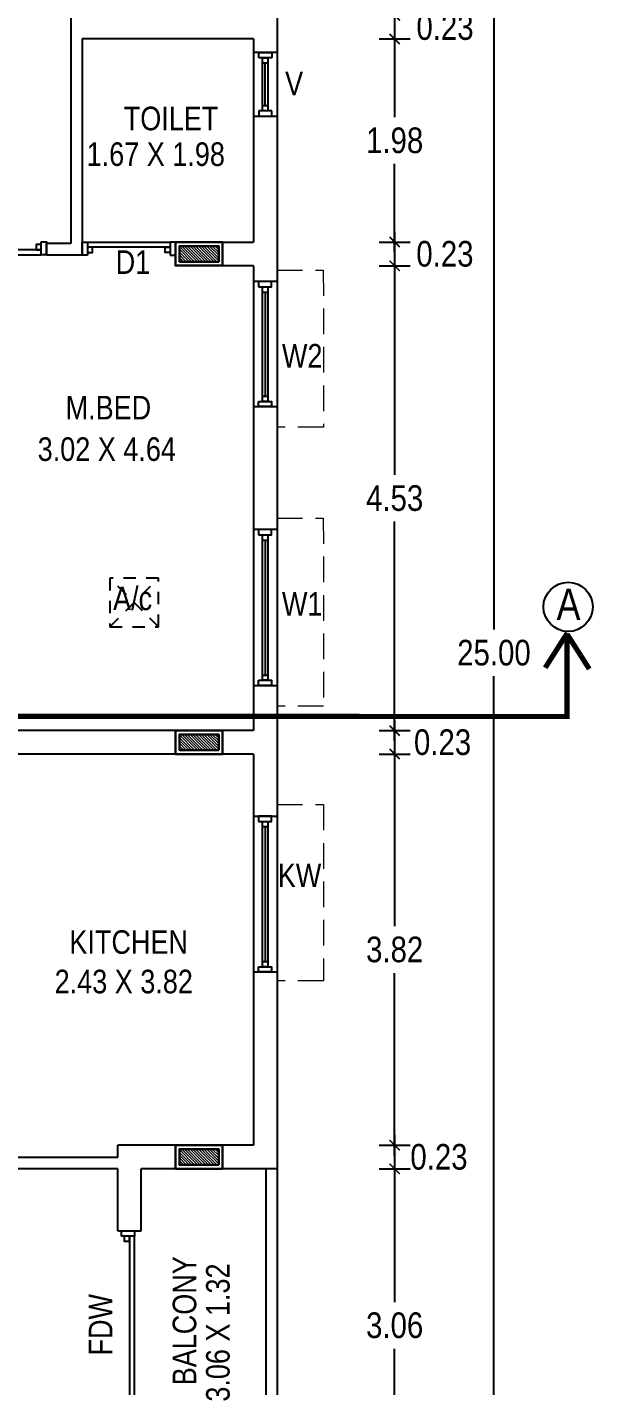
# Model space of a CAD drawing. Header units: metres. Extents: x 826 to 1433, y -826 to -586.
# Drawn here: x 1292.5 to 1298.02, y -811.15 to -797.89 of the extents above; entities that cross this region are included whole.
import ezdxf

# ---------------------------------------------------------------- set-up
doc = ezdxf.new("R2010")
doc.units = ezdxf.units.M
for name, pattern in [('ACAD_ISO02W100', [15, 12, -3]), ('CENTER', [2, 1.25, -0.25, 0.25, -0.25]), ('HIDDEN', [0.375, 0.25, -0.125])]:
    doc.linetypes.add(name, pattern=pattern)
doc.layers.add('A-Glaz', color=92, linetype='Continuous')
doc.layers.add('text', color=7, linetype='Continuous', lineweight=25)
doc.styles.get("Standard").update_dxf_attribs({"font": 'swissck.ttf'})
doc.styles.add('STYLE1', font='swissck.ttf', dxfattribs={"height": 0.3})
doc.styles.add('style5', font='swissck.ttf', dxfattribs={"height": 0.25})
doc.dimstyles.new('site plan', dxfattribs={"dimscale": 0, "dimtxt": 0.25, "dimasz": 0.1, "dimexe": 0.15, "dimexo": 0.5, "dimgap": 0.1, "dimtad": 0, "dimtih": 1, "dimtoh": 1, "dimzin": 0, "dimdsep": 46, "dimtxsty": 'style5', "dimblk": 'ARCHTICK', "dimcen": 0.09375, "dimdle": 0.1, "dimadec": 0, "dimazin": 0, "dimtfac": 1, "dimtofl": 0, "dimtmove": 2, "dimatfit": 3, "dimfxl": 0, "dimtolj": 1, "dimtzin": 0, "dimarcsym": 0})

# ---------------------------------------------------------------- blocks, each defined once
blk = doc.blocks.new('W1')
at = {"ltscale": 3, "extrusion": (2e-16, 1, 0)}
for p, q in [((738.52, -750.918), (738.292, -750.918)), ((738.38, -751.021), (738.431, -751.021)), ((738.38, -752.336), (738.431, -752.336)), ((738.292, -752.438), (738.52, -752.438))]:
    blk.add_line(p, q, dxfattribs=at)
at = {"ltscale": 3, "extrusion": (-1, 2e-16, 0)}
blk.add_line((738.405, -751.021), (738.405, -752.336), dxfattribs=at)
at = {"ltscale": 3}
for points in [[(738.341, -750.969), (738.469, -750.969), (738.469, -750.918), (738.341, -750.918)], [(738.38, -750.969), (738.431, -750.969), (738.431, -752.387), (738.38, -752.387)], [(738.341, -752.387), (738.469, -752.387), (738.469, -752.438), (738.341, -752.438)]]:
    blk.add_lwpolyline(points, close=True, dxfattribs=at)
blk = doc.blocks.new('D00R 1')
for points in [[(747.841, -749.097), (747.841, -749.046), (747.968, -749.046), (747.968, -749.097)], [(747.866, -749.097), (747.866, -749.148), (747.917, -749.148), (747.917, -749.097)], [(747.866, -749.905), (747.866, -749.855), (747.917, -749.855), (747.917, -749.905)], [(747.841, -749.905), (747.841, -749.956), (747.968, -749.956), (747.968, -749.905)]]:
    blk.add_lwpolyline(points, close=True)
blk.add_lwpolyline([(747.968, -749.956), (747.968, -749.097), (747.917, -749.097), (747.917, -749.905)])
blk = doc.blocks.new('FDW')
for points in [[(750.172, -729.344), (750.172, -729.293), (750.299, -729.293), (750.299, -729.344)], [(750.197, -729.344), (750.197, -729.395), (750.248, -729.395), (750.248, -729.344)], [(750.172, -731.062), (750.172, -731.113), (750.299, -731.113), (750.299, -731.062)], [(750.197, -731.062), (750.197, -731.011), (750.248, -731.011), (750.248, -731.062)], [(750.197, -731.062), (750.197, -731.011), (750.248, -731.011), (750.248, -731.062)]]:
    blk.add_lwpolyline(points, close=True)
at = {"ltscale": 3}
blk.add_lwpolyline([(750.248, -731.062), (750.299, -731.062), (750.299, -729.344), (750.248, -729.344)], close=True, dxfattribs=at)
blk = doc.blocks.new('_ArchTick')
at = {"color": 0, "lineweight": 0, "const_width": 0.15}
blk.add_lwpolyline([(-0.5, -0.5), (0.5, 0.5)], dxfattribs=at)
blk = doc.blocks.new('*D153')
at = {"color": 0, "lineweight": -2, "ltscale": 3}
for p, q in [((1297.052, -792.031), (1297.052, -803.769)), ((1296.902, -792.131), (1297.202, -792.131)), ((1297.052, -817.231), (1297.052, -804.227)), ((1296.902, -817.131), (1297.202, -817.131))]:
    blk.add_line(p, q, dxfattribs=at)
at = {"layer": 'DEFPOINTS', "color": 0, "ltscale": 3}
for p in [(1294.947, -792.131), (1294.947, -817.131), (1297.052, -817.131)]:
    blk.add_point(p, dxfattribs=at)
at = {"color": 0, "lineweight": -2, "ltscale": 3, "xscale": 0.1, "yscale": 0.1, "zscale": 0.1}
for p, rotation in [((1297.052, -792.131), 90), ((1297.052, -817.131), 270)]:
    blk.add_blockref('_ArchTick', p, dxfattribs=dict(at, rotation=rotation))
at = {"color": 0, "ltscale": 3, "insert": (1297.052, -803.998), "char_height": 0.25, "attachment_point": 5, "style": 'style5'}
blk.add_mtext('\\A1;25.00', dxfattribs=at)
blk = doc.blocks.new('*D168')
at = {"color": 0, "lineweight": -2, "ltscale": 3}
for p, q in [((1284.597, -818.838), (1284.597, -819.138)), ((1294.937, -818.838), (1294.937, -819.138)), ((1284.497, -818.988), (1289.282, -818.988)), ((1295.037, -818.988), (1290.252, -818.988))]:
    blk.add_line(p, q, dxfattribs=at)
at = {"layer": 'DEFPOINTS', "color": 0, "ltscale": 3}
for p in [(1294.937, -794.629), (1284.597, -815.813), (1294.937, -818.988)]:
    blk.add_point(p, dxfattribs=at)
at = {"color": 0, "lineweight": -2, "ltscale": 3, "xscale": 0.1, "yscale": 0.1, "zscale": 0.1, "rotation": 180}
blk.add_blockref('_ArchTick', (1284.597, -818.988), dxfattribs=at)
at = {"color": 0, "lineweight": -2, "ltscale": 3, "xscale": 0.1, "yscale": 0.1, "zscale": 0.1}
blk.add_blockref('_ArchTick', (1294.937, -818.988), dxfattribs=at)
at = {"color": 0, "ltscale": 3, "insert": (1289.767, -818.988), "char_height": 0.25, "attachment_point": 5, "style": 'style5'}
blk.add_mtext('\\A1;10.34', dxfattribs=at)
blk = doc.blocks.new('*D190')
at = {"color": 0, "lineweight": -2, "ltscale": 3}
for p, q in [((1296.084, -797.68), (1296.084, -798.11)), ((1295.934, -797.78), (1296.234, -797.78)), ((1295.934, -798.01), (1296.234, -798.01))]:
    blk.add_line(p, q, dxfattribs=at)
at = {"layer": 'DEFPOINTS', "color": 0, "ltscale": 3}
for p in [(1294.827, -797.78), (1294.707, -798.01), (1296.084, -798.01)]:
    blk.add_point(p, dxfattribs=at)
at = {"color": 0, "lineweight": -2, "ltscale": 3, "xscale": 0.1, "yscale": 0.1, "zscale": 0.1}
for p, rotation in [((1296.084, -797.78), 90), ((1296.084, -798.01), 270)]:
    blk.add_blockref('_ArchTick', p, dxfattribs=dict(at, rotation=rotation))
at = {"color": 0, "ltscale": 3, "insert": (1296.575, -797.895), "char_height": 0.25, "attachment_point": 5, "style": 'style5'}
blk.add_mtext('\\A1;0.23', dxfattribs=at)
blk = doc.blocks.new('*D191')
at = {"color": 0, "lineweight": -2, "ltscale": 3}
for p, q in [((1295.934, -798.01), (1296.234, -798.01)), ((1296.084, -797.91), (1296.084, -798.772)), ((1296.084, -800.091), (1296.084, -799.229)), ((1295.934, -799.991), (1296.234, -799.991))]:
    blk.add_line(p, q, dxfattribs=at)
at = {"layer": 'DEFPOINTS', "color": 0, "ltscale": 3}
for p in [(1294.707, -798.01), (1294.707, -799.991), (1296.084, -799.991)]:
    blk.add_point(p, dxfattribs=at)
at = {"color": 0, "lineweight": -2, "ltscale": 3, "xscale": 0.1, "yscale": 0.1, "zscale": 0.1}
for p, rotation in [((1296.084, -798.01), 90), ((1296.084, -799.991), 270)]:
    blk.add_blockref('_ArchTick', p, dxfattribs=dict(at, rotation=rotation))
at = {"color": 0, "ltscale": 3, "insert": (1296.084, -799), "char_height": 0.25, "attachment_point": 5, "style": 'style5'}
blk.add_mtext('\\A1;1.98', dxfattribs=at)
blk = doc.blocks.new('*D192')
at = {"color": 0, "lineweight": -2, "ltscale": 3}
for p, q in [((1295.934, -799.991), (1296.234, -799.991)), ((1296.084, -799.891), (1296.084, -800.323)), ((1295.934, -800.223), (1296.234, -800.223))]:
    blk.add_line(p, q, dxfattribs=at)
at = {"layer": 'DEFPOINTS', "color": 0, "ltscale": 3}
for p in [(1294.707, -799.991), (1294.707, -800.223), (1296.084, -800.223)]:
    blk.add_point(p, dxfattribs=at)
at = {"color": 0, "lineweight": -2, "ltscale": 3, "xscale": 0.1, "yscale": 0.1, "zscale": 0.1}
for p, rotation in [((1296.084, -799.991), 90), ((1296.084, -800.223), 270)]:
    blk.add_blockref('_ArchTick', p, dxfattribs=dict(at, rotation=rotation))
at = {"color": 0, "ltscale": 3, "insert": (1296.574, -800.107), "char_height": 0.25, "attachment_point": 5, "style": 'style5'}
blk.add_mtext('\\A1;0.23', dxfattribs=at)
blk = doc.blocks.new('*D193')
at = {"color": 0, "lineweight": -2, "ltscale": 3}
for p, q in [((1296.084, -800.123), (1296.084, -802.261)), ((1295.934, -800.223), (1296.234, -800.223)), ((1296.084, -804.857), (1296.084, -802.718)), ((1295.934, -804.757), (1296.234, -804.757))]:
    blk.add_line(p, q, dxfattribs=at)
at = {"layer": 'DEFPOINTS', "color": 0, "ltscale": 3}
for p in [(1294.707, -800.223), (1294.707, -804.757), (1296.084, -804.757)]:
    blk.add_point(p, dxfattribs=at)
at = {"color": 0, "lineweight": -2, "ltscale": 3, "xscale": 0.1, "yscale": 0.1, "zscale": 0.1}
for p, rotation in [((1296.084, -800.223), 90), ((1296.084, -804.757), 270)]:
    blk.add_blockref('_ArchTick', p, dxfattribs=dict(at, rotation=rotation))
at = {"color": 0, "ltscale": 3, "insert": (1296.084, -802.49), "char_height": 0.25, "attachment_point": 5, "style": 'style5'}
blk.add_mtext('\\A1;4.53', dxfattribs=at)
blk = doc.blocks.new('*D194')
at = {"color": 0, "lineweight": -2, "ltscale": 3}
for p, q in [((1295.934, -804.757), (1296.234, -804.757)), ((1296.084, -804.657), (1296.084, -805.085)), ((1295.934, -804.985), (1296.234, -804.985))]:
    blk.add_line(p, q, dxfattribs=at)
at = {"layer": 'DEFPOINTS', "color": 0, "ltscale": 3}
for p in [(1294.707, -804.757), (1294.707, -804.985), (1296.084, -804.985)]:
    blk.add_point(p, dxfattribs=at)
at = {"color": 0, "lineweight": -2, "ltscale": 3, "xscale": 0.1, "yscale": 0.1, "zscale": 0.1}
for p, rotation in [((1296.084, -804.757), 90), ((1296.084, -804.985), 270)]:
    blk.add_blockref('_ArchTick', p, dxfattribs=dict(at, rotation=rotation))
at = {"color": 0, "ltscale": 3, "insert": (1296.551, -804.871), "char_height": 0.25, "attachment_point": 5, "style": 'style5'}
blk.add_mtext('\\A1;0.23', dxfattribs=at)
blk = doc.blocks.new('*D195')
at = {"color": 0, "lineweight": -2, "ltscale": 3}
for p, q in [((1296.084, -804.885), (1296.084, -806.665)), ((1295.934, -804.985), (1296.234, -804.985)), ((1296.084, -808.901), (1296.084, -807.122)), ((1295.934, -808.801), (1296.234, -808.801))]:
    blk.add_line(p, q, dxfattribs=at)
at = {"layer": 'DEFPOINTS', "color": 0, "ltscale": 3}
for p in [(1294.707, -804.985), (1294.707, -808.801), (1296.084, -808.801)]:
    blk.add_point(p, dxfattribs=at)
at = {"color": 0, "lineweight": -2, "ltscale": 3, "xscale": 0.1, "yscale": 0.1, "zscale": 0.1}
for p, rotation in [((1296.084, -804.985), 90), ((1296.084, -808.801), 270)]:
    blk.add_blockref('_ArchTick', p, dxfattribs=dict(at, rotation=rotation))
at = {"color": 0, "ltscale": 3, "insert": (1296.084, -806.893), "char_height": 0.25, "attachment_point": 5, "style": 'style5'}
blk.add_mtext('\\A1;3.82', dxfattribs=at)
blk = doc.blocks.new('*D196')
at = {"color": 0, "lineweight": -2, "ltscale": 3}
for p, q in [((1296.084, -808.701), (1296.084, -809.131)), ((1295.934, -808.801), (1296.234, -808.801)), ((1295.934, -809.031), (1296.234, -809.031))]:
    blk.add_line(p, q, dxfattribs=at)
at = {"layer": 'DEFPOINTS', "color": 0, "ltscale": 3}
for p in [(1294.707, -808.801), (1294.827, -809.031), (1296.084, -809.031)]:
    blk.add_point(p, dxfattribs=at)
at = {"color": 0, "lineweight": -2, "ltscale": 3, "xscale": 0.1, "yscale": 0.1, "zscale": 0.1}
for p, rotation in [((1296.084, -808.801), 90), ((1296.084, -809.031), 270)]:
    blk.add_blockref('_ArchTick', p, dxfattribs=dict(at, rotation=rotation))
at = {"color": 0, "ltscale": 3, "insert": (1296.516, -808.916), "char_height": 0.25, "attachment_point": 5, "style": 'style5'}
blk.add_mtext('\\A1;0.23', dxfattribs=at)
blk = doc.blocks.new('*D197')
at = {"color": 0, "lineweight": -2, "ltscale": 3}
for p, q in [((1296.084, -808.931), (1296.084, -810.331)), ((1295.934, -809.031), (1296.234, -809.031)), ((1296.084, -812.188), (1296.084, -810.788)), ((1295.934, -812.088), (1296.234, -812.088))]:
    blk.add_line(p, q, dxfattribs=at)
at = {"layer": 'DEFPOINTS', "color": 0, "ltscale": 3}
for p in [(1294.827, -809.031), (1294.827, -812.088), (1296.084, -812.088)]:
    blk.add_point(p, dxfattribs=at)
at = {"color": 0, "lineweight": -2, "ltscale": 3, "xscale": 0.1, "yscale": 0.1, "zscale": 0.1}
for p, rotation in [((1296.084, -809.031), 90), ((1296.084, -812.088), 270)]:
    blk.add_blockref('_ArchTick', p, dxfattribs=dict(at, rotation=rotation))
at = {"color": 0, "ltscale": 3, "insert": (1296.084, -810.559), "char_height": 0.25, "attachment_point": 5, "style": 'style5'}
blk.add_mtext('\\A1;3.06', dxfattribs=at)

msp = doc.modelspace()

# ---------------------------------------------------------------- hatches: boundary and pattern name
at = {"lineweight": 18}
h = msp.add_hatch(dxfattribs=at)
h.set_pattern_fill('ANSI31', scale=0.153333, angle=90, style=0)
h.set_pattern_definition([(135, (1559.199195, -815.11663), (-0.01355288, -0.01355288), [])])
h.paths.add_polyline_path([(1294.36863, -800.18285), (1294.36863, -800.02951), (1293.9853, -800.02951), (1293.9853, -800.18285)])
h = msp.add_hatch(dxfattribs=at)
h.set_pattern_fill('ANSI31', scale=0.153333, angle=90, style=0)
h.set_pattern_definition([(135, (1559.199195, -819.88063), (-0.01355288, -0.01355288), [])])
h.paths.add_polyline_path([(1294.36863, -804.94685), (1294.36863, -804.79351), (1293.9853, -804.79351), (1293.9853, -804.94685)])
h = msp.add_hatch(dxfattribs=at)
h.set_pattern_fill('ANSI31', scale=0.153333, angle=90, style=0)
h.set_pattern_definition([(135, (1559.199195, -823.926642), (-0.01355288, -0.01355288), [])])
h.paths.add_polyline_path([(1294.36863, -808.99286), (1294.36863, -808.83952), (1293.9853, -808.83952), (1293.9853, -808.99286)])

# ---------------------------------------------------------------- linework, layer by layer
at = {"color": 7}
for p, q in [((1292.92696, -797.77968), (1292.92696, -800.00441)), ((1294.93696, -797.77968), (1294.93696, -809.03119)), ((1294.70696, -798.00968), (1293.03696, -798.00968)), ((1293.03696, -798.00968), (1293.03696, -800.11624)), ((1294.70696, -798.00968), (1294.70696, -799.99118)), ((1294.40696, -799.99118), (1294.70696, -799.99118)), ((1292.92696, -800.00441), (1292.68896, -800.00441)), ((1292.68896, -800.11624), (1292.68896, -800.00441)), ((1294.70696, -800.22265), (1294.40696, -800.22265)), ((1294.70696, -800.22265), (1294.70696, -804.75658)), ((1294.70696, -804.75658), (1291.68397, -804.75658)), ((1294.70696, -804.98518), (1291.68397, -804.98518)), ((1294.70696, -804.98518), (1294.70696, -808.80119)), ((1294.70696, -808.80119), (1293.38346, -808.80119)), ((1293.38346, -808.92119), (1293.38346, -808.80119)), ((1293.38346, -808.92119), (1292.16996, -808.92119)), ((1293.38346, -809.03119), (1292.16996, -809.03119)), ((1293.38346, -809.63606), (1293.38346, -809.03119)), ((1294.93696, -809.03119), (1293.61206, -809.03119)), ((1293.61206, -809.63606), (1293.61206, -809.03119)), ((1294.82696, -809.03119), (1294.82696, -812.08759)), ((1294.93696, -809.03119), (1294.93696, -812.08759)), ((1293.38346, -809.63606), (1293.61206, -809.63606))]:
    msp.add_line(p, q, dxfattribs=at)
at = {"color": 7, "ltscale": 3, "extrusion": (2e-16, 1, 0)}
for p, q in [((1294.93556, -800.3763), (1294.70696, -800.3763)), ((1294.79501, -800.47853), (1294.84612, -800.47853)), ((1294.79501, -801.49408), (1294.84612, -801.49408)), ((1294.70696, -801.5963), (1294.93556, -801.5963)), ((1294.70696, -805.59119), (1294.93556, -805.59119)), ((1294.79501, -805.69341), (1294.84612, -805.69341)), ((1294.79501, -807.00897), (1294.84612, -807.00897)), ((1294.70696, -807.11119), (1294.93556, -807.11119))]:
    msp.add_line(p, q, dxfattribs=at)
at = {"color": 7, "ltscale": 3, "extrusion": (-1, 2e-16, 0)}
for p, q in [((1294.82056, -800.47853), (1294.82056, -801.49408)), ((1294.82056, -805.69341), (1294.82056, -807.00897))]:
    msp.add_line(p, q, dxfattribs=at)
at = {"color": 7, "linetype": 'ACAD_ISO02W100', "ltscale": 0.01}
for p, q in [((1293.30804, -803.74361), (1293.78091, -803.27074)), ((1293.78091, -803.74361), (1293.30804, -803.27074))]:
    msp.add_line(p, q, dxfattribs=at)
at = {"color": 7, "lineweight": 30}
for points in [[(1294.40696, -800.22118), (1294.40696, -799.99118), (1293.94696, -799.99118), (1293.94696, -800.22118)], [(1294.36863, -800.18285), (1294.36863, -800.02951), (1293.9853, -800.02951), (1293.9853, -800.18285)], [(1294.40696, -804.98518), (1294.40696, -804.75518), (1293.94696, -804.75518), (1293.94696, -804.98518)], [(1294.36863, -804.94685), (1294.36863, -804.79351), (1293.9853, -804.79351), (1293.9853, -804.94685)], [(1294.40696, -809.03119), (1294.40696, -808.80119), (1293.94696, -808.80119), (1293.94696, -809.03119)], [(1294.36863, -808.99286), (1294.36863, -808.83952), (1293.9853, -808.83952), (1293.9853, -808.99286)]]:
    msp.add_lwpolyline(points, close=True, dxfattribs=at)
at = {"color": 7}
msp.add_lwpolyline([(1292.68896, -800.11624), (1293.03696, -800.11624)], dxfattribs=at)
at = {"color": 7, "linetype": 'HIDDEN', "lineweight": 20}
for points in [[(1294.93696, -800.37417), (1294.93696, -800.26417), (1295.3884, -800.26417), (1295.3898, -801.79783), (1295.3898, -801.79783), (1294.93696, -801.79783)], [(1294.93696, -802.79466), (1294.93696, -802.68466), (1295.3884, -802.68466), (1295.3898, -804.51831), (1295.3898, -804.51831), (1294.93696, -804.51831)], [(1294.93696, -805.58906), (1294.93696, -805.47906), (1295.3898, -805.47906), (1295.3912, -807.19631), (1295.3912, -807.19631), (1294.93696, -807.19631)]]:
    msp.add_lwpolyline(points, dxfattribs=at)
at = {"color": 7, "ltscale": 3}
for points in [[(1294.75667, -800.42742), (1294.88445, -800.42742), (1294.88445, -800.3763), (1294.75667, -800.3763)], [(1294.79501, -800.42742), (1294.84612, -800.42742), (1294.84612, -801.54519), (1294.79501, -801.54519)], [(1294.75667, -801.54519), (1294.88445, -801.54519), (1294.88445, -801.5963), (1294.75667, -801.5963)], [(1294.75667, -805.6423), (1294.88445, -805.6423), (1294.88445, -805.59119), (1294.75667, -805.59119)], [(1294.79501, -805.6423), (1294.84612, -805.6423), (1294.84612, -807.06008), (1294.79501, -807.06008)], [(1294.75667, -807.06008), (1294.88445, -807.06008), (1294.88445, -807.11119), (1294.75667, -807.11119)]]:
    msp.add_lwpolyline(points, close=True, dxfattribs=at)
at = {"color": 7, "linetype": 'ACAD_ISO02W100', "ltscale": 0.01}
msp.add_lwpolyline([(1293.30804, -803.74361), (1293.78091, -803.74361), (1293.78091, -803.27074), (1293.30804, -803.27074)], close=True, dxfattribs=at)
at = {"layer": 'A-Glaz', "color": 7, "linetype": 'Continuous', "ltscale": 10, "extrusion": (1e-16, -1, 0)}
for p, q in [((1294.93556, -798.14267), (1294.70696, -798.14267)), ((1294.84752, -798.24489), (1294.79641, -798.24489)), ((1294.84752, -798.66044), (1294.79641, -798.66044)), ((1294.70696, -798.76267), (1294.93556, -798.76267))]:
    msp.add_line(p, q, dxfattribs=at)
at = {"layer": 'A-Glaz', "color": 7, "linetype": 'Continuous', "ltscale": 10}
for p, q in [((1294.75807, -798.19378), (1294.75807, -798.14267)), ((1294.75807, -798.14267), (1294.88585, -798.14267)), ((1294.88585, -798.14267), (1294.88585, -798.19378)), ((1294.88585, -798.19378), (1294.75807, -798.19378)), ((1294.79641, -798.71155), (1294.79641, -798.19378)), ((1294.79641, -798.19378), (1294.84752, -798.19378)), ((1294.84752, -798.19378), (1294.84752, -798.71155)), ((1294.75807, -798.71155), (1294.75807, -798.76267)), ((1294.88585, -798.71155), (1294.75807, -798.71155)), ((1294.75807, -798.76267), (1294.88585, -798.76267)), ((1294.84752, -798.71155), (1294.79641, -798.71155)), ((1294.88585, -798.76267), (1294.88585, -798.71155))]:
    msp.add_line(p, q, dxfattribs=at)
at = {"layer": 'A-Glaz', "color": 7, "linetype": 'Continuous', "ltscale": 10, "extrusion": (1, 1e-16, 0)}
msp.add_line((1294.82196, -798.66044), (1294.82196, -798.24489), dxfattribs=at)
at = {"layer": 'text', "color": 7, "linetype": 'CENTER', "const_width": 0.0508}
for points in [[(1297.7653, -803.80811), (1297.7653, -804.61918), (1282.28521, -804.61418), (1282.28521, -803.80311)], [(1297.7682, -803.80355), (1297.55179, -804.14356)], [(1297.7653, -803.81598), (1297.98171, -804.15599)]]:
    msp.add_lwpolyline(points, dxfattribs=at)
at = {"layer": 'text', "color": 7}
msp.add_circle((1297.77556, -803.54969), 0.24043, dxfattribs=at)

# ---------------------------------------------------------------- block references
at = {"color": 7, "rotation": 270}
msp.add_blockref('D00R 1', (2041.73522, -52.14872), dxfattribs=at)
at = {"color": 7, "xscale": -1, "rotation": 270}
msp.add_blockref('D00R 1', (2042.99322, -1547.9587), dxfattribs=at)
at = {"color": 7}
for name, p in [('W1', (556.41531, -51.87846)), ('FDW', (543.24955, -80.343))]:
    msp.add_blockref(name, p, dxfattribs=at)

# ---------------------------------------------------------------- texts
at = {"color": 7, "style": 'STYLE1'}
for s, p in [('V', (1295.01585, -798.55959)), ('D1', (1293.36388, -800.30147)), ('W2', (1294.98489, -801.21511)), ('A/c', (1293.33813, -803.58175)), ('W1', (1294.98489, -803.6356)), ('KW', (1294.94491, -806.28368))]:
    msp.add_text(s, height=0.23, dxfattribs=at).set_placement(p)
at = {"color": 7}
for s, p in [('TOILET', (1293.44243, -798.90042)), ('1.67 X 1.98', (1293.08085, -799.2484)), ('M.BED', (1292.8755, -801.72101)), ('3.02 X 4.64', (1292.60351, -802.12592)), ('KITCHEN', (1292.91267, -806.93417)), ('2.43 X 3.82', (1292.76882, -807.31948))]:
    msp.add_text(s, height=0.23, dxfattribs=at).set_placement(p)
for s, p in [('BALCONY', (1294.14951, -811.143)), ('3.06 X 1.32', (1294.47517, -811.30277))]:
    msp.add_text(s, height=0.23, rotation=90, dxfattribs=at).set_placement(p)
at = {"color": 7, "style": 'STYLE1'}
msp.add_text('FDW', height=0.23, rotation=90, dxfattribs=at).set_placement((1293.33156, -810.85254))
at = {"layer": 'text', "color": 7, "linetype": 'CENTER', "style": 'STYLE1'}
msp.add_text('A', height=0.3048, dxfattribs=at).set_placement((1297.66305, -803.67652))

# ---------------------------------------------------------------- dimensions: what is measured, and where the dimension line sits
at = {"color": 7, "ltscale": 3}
for base, p1, p2, picture, middle in [((1297.05171, -817.13118), (1294.94696, -792.13118), (1294.94697, -817.13118), '*D153', (1297.05171, -803.99816)), ((1296.08358, -798.00968), (1294.82696, -797.77968), (1294.70696, -798.00968), '*D190', (1296.57516, -797.89468)), ((1296.08358, -800.22265), (1294.70696, -799.99118), (1294.70696, -800.22265), '*D192', (1296.57429, -800.10692)), ((1296.08358, -804.98518), (1294.70696, -804.75658), (1294.70696, -804.98518), '*D194', (1296.55086, -804.87088)), ((1296.08358, -809.03119), (1294.70696, -808.80119), (1294.82696, -809.03119), '*D196', (1296.51601, -808.91619))]:
    dim = msp.add_linear_dim(base=base, p1=p1, p2=p2, angle=90, dimstyle='site plan', override={"dimscale": 1}, dxfattribs=at)
    dim.commit()
    dim.dimension.update_dxf_attribs({"geometry": picture, "text_midpoint": middle, "dimtype": 160})
dim = msp.add_linear_dim(base=(1294.93696, -818.98848), p1=(1284.59696, -815.81292), p2=(1294.93696, -794.62877), dimstyle='site plan', override={"dimscale": 1}, dxfattribs=at)
dim.commit()
dim.dimension.update_dxf_attribs({"geometry": '*D168', "text_midpoint": (1289.76696, -818.98848)})
for base, p1, p2, picture, middle in [((1296.08358, -799.99118), (1294.70696, -798.00968), (1294.70696, -799.99118), '*D191', (1296.08358, -799.00043)), ((1296.08358, -804.75658), (1294.70696, -800.22265), (1294.70696, -804.75658), '*D193', (1296.08358, -802.48962)), ((1296.08358, -808.80119), (1294.70696, -804.98518), (1294.70696, -808.80119), '*D195', (1296.08358, -806.89319)), ((1296.08358, -812.08759), (1294.82696, -809.03119), (1294.82696, -812.08759), '*D197', (1296.08358, -810.55939))]:
    dim = msp.add_linear_dim(base=base, p1=p1, p2=p2, angle=90, dimstyle='site plan', override={"dimscale": 1}, dxfattribs=at)
    dim.commit()
    dim.dimension.update_dxf_attribs({"geometry": picture, "text_midpoint": middle})

doc.saveas('drawing.dxf')
